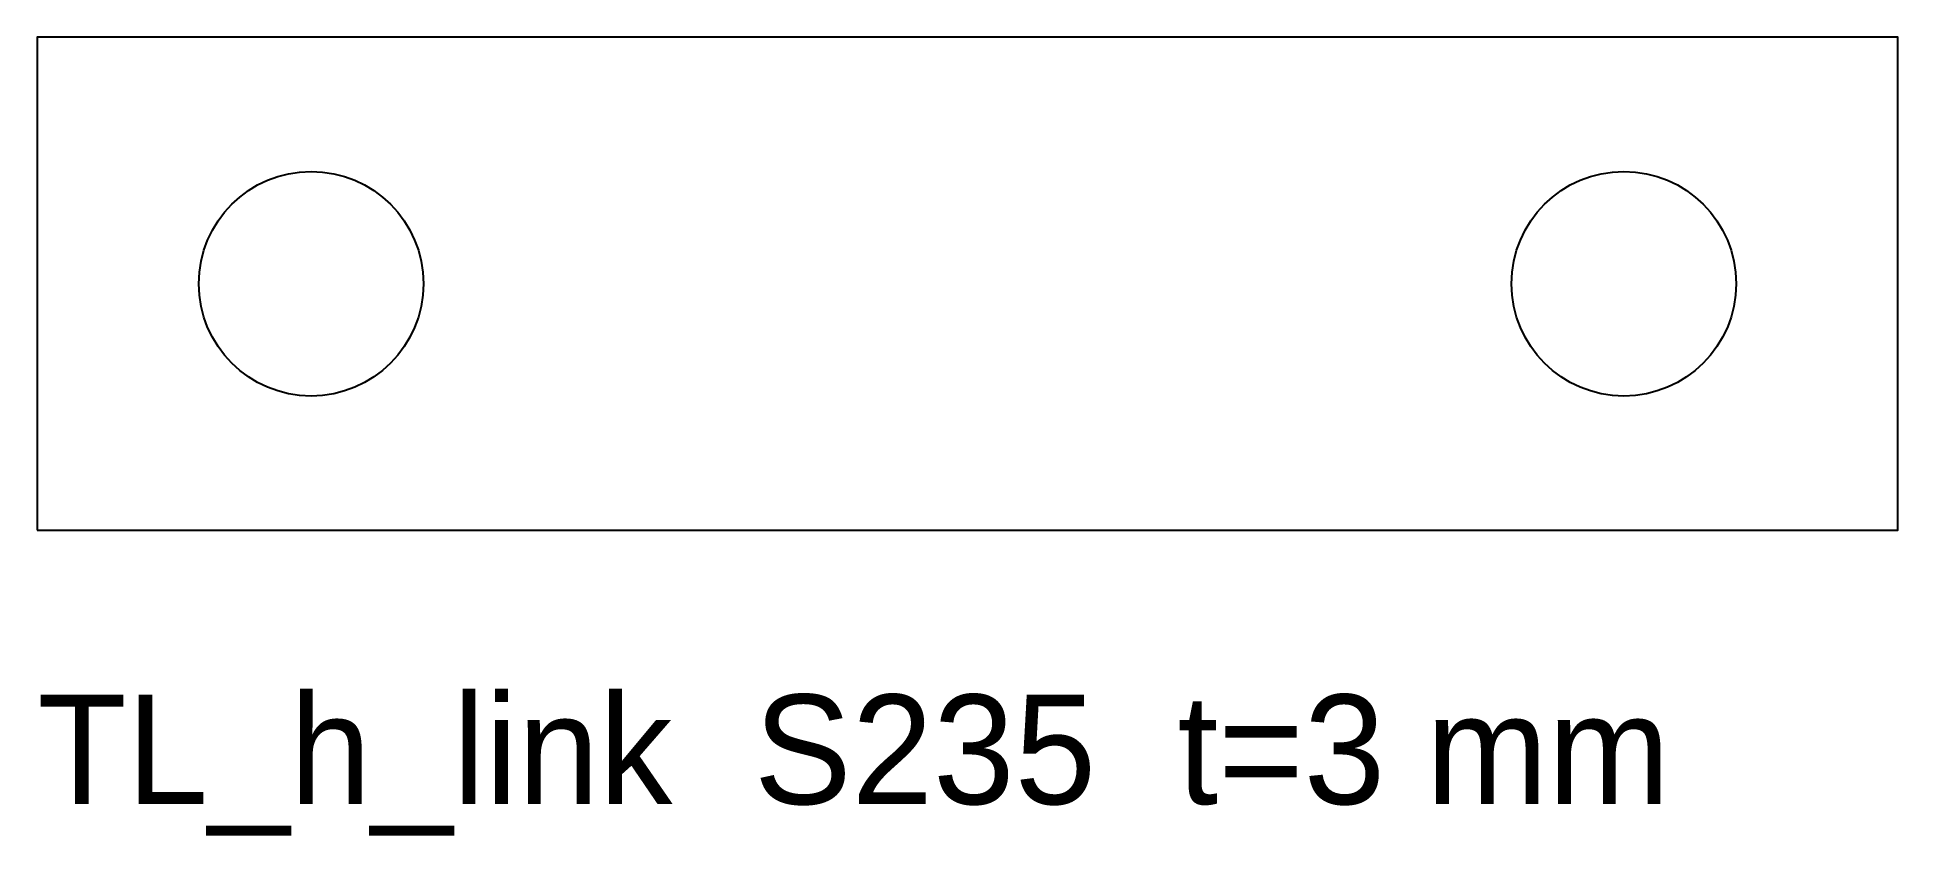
# Model space of a CAD drawing. Header units: millimetres. Extents: x -10 to 57.9, y -20.2 to 9.
import ezdxf

# ---------------------------------------------------------------- set-up
doc = ezdxf.new("R2010")
doc.units = ezdxf.units.MM
doc.layers.add('CUT', color=7, linetype='Continuous')
doc.layers.add('INFO', color=3, linetype='Continuous')

msp = doc.modelspace()

# ---------------------------------------------------------------- linework, layer by layer
at = {"layer": 'CUT'}
msp.add_lwpolyline([(-10, -9), (57.925, -9), (57.925, 9), (-10, 9)], close=True, dxfattribs=at)
for centre in [(0, 0), (47.925, 0)]:
    msp.add_circle(centre, 4.1, dxfattribs=at)

# ---------------------------------------------------------------- texts
at = {"layer": 'INFO'}
msp.add_text('TL_h_link  S235  t=3 mm', height=4, dxfattribs=at).set_placement((-10, -19))

doc.saveas('drawing.dxf')
